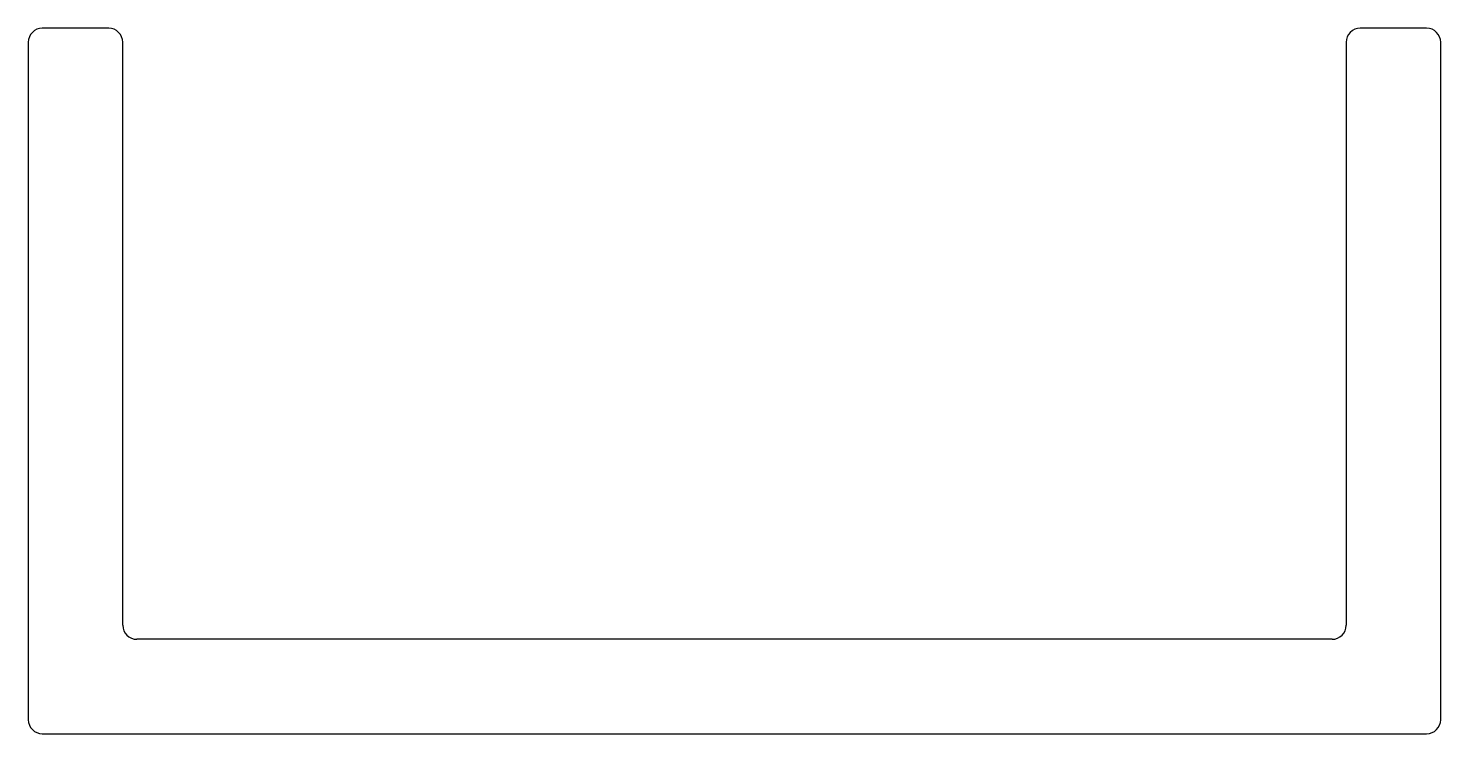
# Model space of a CAD drawing. Extents: x -19 to 19.1, y 3 to 22.1.
import ezdxf

# ---------------------------------------------------------------- set-up
doc = ezdxf.new("R2010")
doc.units = 0
doc.layers.get('0').update_dxf_attribs({"linetype": 'CONTINUOUS'})

msp = doc.modelspace()

# ---------------------------------------------------------------- linework, layer by layer
for p, q in [((-16.874, 22.056), (-18.664, 22.056)), ((18.676, 22.056), (16.886, 22.056)), ((-19.044, 21.676), (-19.044, 3.386)), ((-16.494, 5.936), (-16.494, 21.676)), ((16.506, 21.676), (16.506, 5.936)), ((19.056, 3.386), (19.056, 21.676)), ((16.126, 5.556), (-16.114, 5.556)), ((-18.664, 3.006), (18.676, 3.006))]:
    msp.add_line(p, q)
for centre, start, end in [((-18.664, 21.676), 90, 180), ((-16.874, 21.676), 360, 90), ((16.886, 21.676), 90, 180), ((18.676, 21.676), 360, 90), ((-16.114, 5.936), 180, 270), ((16.126, 5.936), 270, 360), ((-18.664, 3.386), 180, 270), ((18.676, 3.386), 270, 0)]:
    msp.add_arc(centre, 0.38, start, end)

doc.saveas('drawing.dxf')
